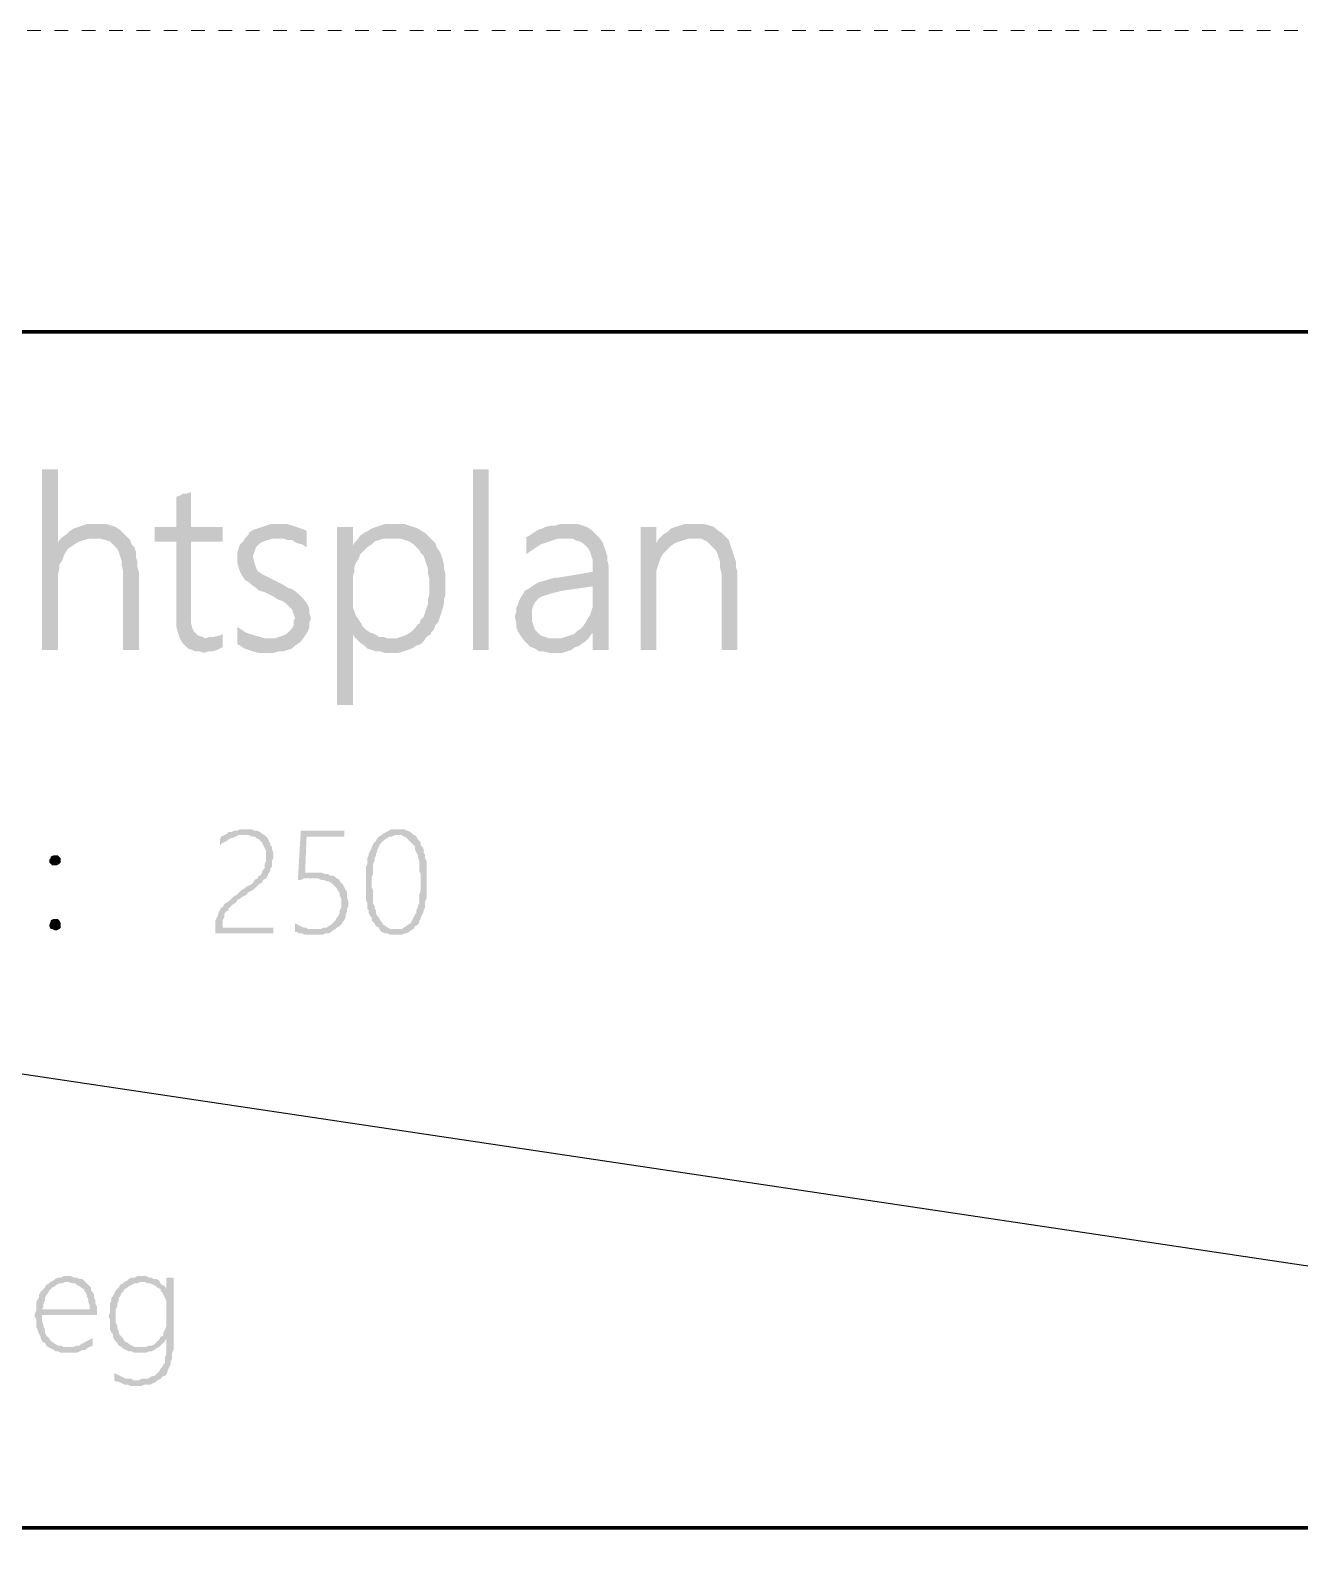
# Model space of a CAD drawing. Header units: metres. Extents: x -47 to 309, y -25 to 105.
# Drawn here: x -18.53 to -9.24, y 93.9 to 105.04 of the extents above; entities that cross this region are included whole.
import ezdxf

# ---------------------------------------------------------------- set-up
doc = ezdxf.new("R2010")
doc.units = ezdxf.units.M
doc.linetypes.add('AUSGEZOGEN', pattern=[0])
doc.linetypes.add('PUNKT2_S9', pattern=[0.001, 0, -0.001])
doc.layers.add('XR$1$STANDARD_1', color=7, linetype='AUSGEZOGEN', lineweight=25)

msp = doc.modelspace()

# ---------------------------------------------------------------- hatches: boundary and pattern name
at = {"layer": 'XR$1$STANDARD_1', "linetype": 'AUSGEZOGEN', "lineweight": 140, "transparency": 33554687}
h = msp.add_hatch(color=7, dxfattribs=at)
h.set_gradient(color2=(0, 0, 0), one_color=1)
h.paths.add_polyline_path([(-18.3314, 101.8288), (-18.4478, 101.8288), (-18.4478, 100.5059), (-18.3314, 100.5059), (-18.3314, 101.0562), (-18.3209, 101.0986), (-18.3209, 101.1303), (-18.2997, 101.1621), (-18.2891, 101.1938), (-18.2785, 101.215), (-18.2574, 101.2467), (-18.2256, 101.2679), (-18.1939, 101.2891), (-18.3314, 101.2891)], flags=0)
h = msp.add_hatch(color=7, dxfattribs=at)
h.set_gradient(color2=(0, 0, 0), one_color=1)
h.paths.add_polyline_path([(-15.2941, 100.5059), (-15.1777, 100.5059), (-15.1777, 101.8288), (-15.2941, 101.8288)], flags=0)
h = msp.add_hatch(color=7, dxfattribs=at)
h.set_gradient(color2=(0, 0, 0), one_color=1)
h.paths.add_polyline_path([(-17.3578, 101.6595), (-17.3896, 101.6489), (-17.4213, 101.6489), (-17.4319, 101.6383), (-17.4636, 101.6277), (-17.4636, 101.4055), (-17.6224, 101.4055), (-17.6224, 101.2996), (-17.4636, 101.2996), (-17.4636, 100.6752), (-17.4531, 100.6329), (-17.4425, 100.6012), (-17.4319, 100.58), (-17.252, 100.5906), (-17.2731, 100.6012), (-17.3049, 100.6118), (-17.3261, 100.6329), (-17.3366, 100.6435), (-17.3472, 100.6647), (-17.3578, 100.707), (-17.3578, 101.2996), (-17.125, 101.2996), (-17.125, 101.4055), (-17.3578, 101.4055)], flags=0)
h = msp.add_hatch(color=7, dxfattribs=at)
h.set_gradient(color2=(0, 0, 0), one_color=1)
h.paths.add_polyline_path([(-18.0457, 101.4266), (-18.1198, 101.4266), (-18.1515, 101.4161), (-18.1833, 101.4055), (-18.215, 101.3949), (-18.2468, 101.3737), (-18.2679, 101.3526), (-18.2997, 101.3314), (-18.3209, 101.3102), (-18.3314, 101.2891), (-18.1939, 101.2891), (-18.1727, 101.2996), (-18.1409, 101.3102), (-18.0986, 101.3208), (-18.0669, 101.3208), (-17.8235, 101.3314), (-17.834, 101.342), (-17.8552, 101.3631), (-17.8764, 101.3843), (-17.9081, 101.4055), (-17.9399, 101.4161), (-17.9716, 101.4266), (-18.0139, 101.4266)], flags=0)
h = msp.add_hatch(color=7, dxfattribs=at)
h.set_gradient(color2=(0, 0, 0), one_color=1)
h.paths.add_polyline_path([(-16.7228, 101.4266), (-16.7757, 101.4266), (-16.8075, 101.4161), (-16.8392, 101.4055), (-16.871, 101.3949), (-16.9027, 101.3843), (-16.9345, 101.3631), (-16.9345, 101.3526), (-16.9557, 101.3314), (-16.7228, 101.3208), (-16.6805, 101.3208), (-16.6488, 101.3102), (-16.617, 101.3102), (-16.5853, 101.2891), (-16.5429, 101.2785), (-16.5112, 101.2573), (-16.5112, 101.3737), (-16.5218, 101.3843), (-16.5535, 101.3949), (-16.5853, 101.4055), (-16.617, 101.4161), (-16.6488, 101.4266), (-16.6805, 101.4266)], flags=0)
h = msp.add_hatch(color=7, dxfattribs=at)
h.set_gradient(color2=(0, 0, 0), one_color=1)
h.paths.add_polyline_path([(-16.1725, 101.4055), (-16.2889, 101.4055), (-16.2889, 100.1038), (-16.1725, 100.1038), (-16.1725, 100.6223), (-16.0455, 100.6329), (-16.0773, 100.6541), (-16.0984, 100.6752), (-16.109, 100.6964), (-16.1302, 100.7282), (-16.1514, 100.7599), (-16.1619, 100.7917), (-16.1725, 100.8234), (-16.1725, 101.0457), (-16.1619, 101.0774), (-16.1619, 101.1091), (-16.1514, 101.1409), (-16.1302, 101.1726), (-16.1196, 101.2044), (-16.0984, 101.2256), (-16.0879, 101.2361), (-16.0667, 101.2573), (-16.1725, 101.2679)], flags=0)
h = msp.add_hatch(color=7, dxfattribs=at)
h.set_gradient(color2=(0, 0, 0), one_color=1)
h.paths.add_polyline_path([(-15.8656, 101.4266), (-15.9397, 101.4266), (-15.9714, 101.4161), (-16.0032, 101.4055), (-16.0349, 101.3949), (-16.0667, 101.3737), (-16.0879, 101.3631), (-16.1196, 101.342), (-16.1408, 101.3102), (-16.1619, 101.2891), (-16.1725, 101.2679), (-16.0667, 101.2573), (-16.0349, 101.2785), (-16.0138, 101.2996), (-15.982, 101.3102), (-15.9503, 101.3208), (-15.8762, 101.3208), (-15.6116, 101.3314), (-15.6434, 101.3631), (-15.6645, 101.3737), (-15.6963, 101.3949), (-15.728, 101.4055), (-15.7598, 101.4161), (-15.7915, 101.4266), (-15.8233, 101.4266)], flags=0)
h = msp.add_hatch(color=7, dxfattribs=at)
h.set_gradient(color2=(0, 0, 0), one_color=1)
h.paths.add_polyline_path([(-14.5957, 101.4266), (-14.6592, 101.4266), (-14.6909, 101.4161), (-14.7227, 101.4161), (-14.765, 101.4055), (-14.7862, 101.3949), (-14.8179, 101.3843), (-14.8497, 101.3631), (-14.8814, 101.342), (-14.9026, 101.3314), (-14.6062, 101.3208), (-14.5639, 101.3208), (-14.5428, 101.3102), (-14.511, 101.2996), (-14.4898, 101.2891), (-14.4687, 101.2679), (-14.4475, 101.2467), (-14.4369, 101.2256), (-14.4263, 101.1938), (-14.4158, 101.1621), (-14.4158, 101.0774), (-14.6697, 101.0351), (-14.6909, 101.0351), (-14.7332, 101.0245), (-14.765, 101.0139), (-14.8073, 101.0033), (-14.8285, 100.9927), (-14.4158, 100.9716), (-14.4158, 100.8234), (-14.4263, 100.7917), (-14.4369, 100.7599), (-14.4581, 100.7282), (-14.4687, 100.707), (-14.4898, 100.6752), (-14.5004, 100.6647), (-14.5322, 100.6435), (-14.4158, 100.6329), (-14.4158, 100.5059), (-14.2993, 100.5059), (-14.2993, 101.1197), (-14.3099, 101.1621), (-14.3099, 101.1938), (-14.3205, 101.2256), (-14.3311, 101.2573), (-14.3417, 101.2891), (-14.3628, 101.3208), (-14.384, 101.342), (-14.4052, 101.3631), (-14.4263, 101.3843), (-14.4581, 101.4055), (-14.4898, 101.4161), (-14.5216, 101.4266), (-14.5639, 101.4266)], flags=0)
h = msp.add_hatch(color=7, dxfattribs=at)
h.set_gradient(color2=(0, 0, 0), one_color=1)
h.paths.add_polyline_path([(-13.9501, 101.4055), (-14.0665, 101.4055), (-14.0665, 100.5059), (-13.9501, 100.5059), (-13.9501, 101.088), (-13.9395, 101.1197), (-13.9289, 101.1515), (-13.9184, 101.1832), (-13.8972, 101.215), (-13.876, 101.2361), (-13.8654, 101.2467), (-13.8443, 101.2679), (-13.8125, 101.2891), (-13.9501, 101.2891)], flags=0)
h = msp.add_hatch(color=7, dxfattribs=at)
h.set_gradient(color2=(0, 0, 0), one_color=1)
h.paths.add_polyline_path([(-13.6644, 101.4266), (-13.749, 101.4266), (-13.7808, 101.4161), (-13.8125, 101.4055), (-13.8443, 101.3949), (-13.8654, 101.3737), (-13.8972, 101.3526), (-13.9184, 101.3314), (-13.9395, 101.3102), (-13.9501, 101.2891), (-13.8125, 101.2891), (-13.7808, 101.2996), (-13.749, 101.3102), (-13.7173, 101.3208), (-13.6855, 101.3208), (-13.4421, 101.3314), (-13.4527, 101.342), (-13.4739, 101.3631), (-13.5056, 101.3843), (-13.5268, 101.4055), (-13.5585, 101.4161), (-13.6009, 101.4266), (-13.6326, 101.4266)], flags=0)
h = msp.add_hatch(color=7, dxfattribs=at)
h.set_gradient(color2=(0, 0, 0), one_color=1)
h.paths.add_polyline_path([(-17.8235, 101.3314), (-18.0669, 101.3208), (-18.0245, 101.3208), (-17.9822, 101.3102), (-17.9505, 101.2996), (-17.9293, 101.2785), (-17.9081, 101.2573), (-17.8975, 101.2467), (-17.887, 101.2256), (-17.8764, 101.1938), (-17.8658, 101.1621), (-17.8658, 101.1303), (-17.8552, 101.088), (-17.8552, 100.5059), (-17.7388, 100.5059), (-17.7388, 101.0774), (-17.7494, 101.1091), (-17.7494, 101.1515), (-17.76, 101.1832), (-17.76, 101.2256), (-17.7705, 101.2573), (-17.7917, 101.2785), (-17.8023, 101.3102)], flags=0)
h = msp.add_hatch(color=7, dxfattribs=at)
h.set_gradient(color2=(0, 0, 0), one_color=1)
h.paths.add_polyline_path([(-16.9557, 101.3314), (-16.9768, 101.2996), (-16.998, 101.2785), (-17.0086, 101.2467), (-17.0192, 101.215), (-17.0192, 101.1515), (-17.0086, 101.1091), (-16.998, 101.0774), (-16.9874, 101.0562), (-16.9662, 101.0245), (-16.9557, 101.0139), (-16.9345, 101.0033), (-16.9133, 100.9822), (-16.8816, 100.961), (-16.8604, 100.9398), (-16.8181, 100.9292), (-16.7757, 100.9081), (-16.7546, 100.8975), (-16.7228, 100.8763), (-16.6911, 100.8657), (-16.6593, 100.8446), (-16.6382, 100.8234), (-16.617, 100.8022), (-16.6064, 100.7705), (-16.5958, 100.7387), (-16.6064, 100.7176), (-16.6064, 100.6858), (-16.617, 100.6647), (-16.6382, 100.6435), (-16.6593, 100.6223), (-16.6805, 100.6118), (-16.7122, 100.6012), (-16.744, 100.5906), (-16.7863, 100.5906), (-16.5429, 100.58), (-16.5218, 100.6118), (-16.5006, 100.6435), (-16.49, 100.6752), (-16.49, 100.707), (-16.4794, 100.7387), (-16.49, 100.7705), (-16.49, 100.8022), (-16.5006, 100.834), (-16.5218, 100.8657), (-16.5429, 100.8869), (-16.5641, 100.9081), (-16.5853, 100.9292), (-16.617, 100.9504), (-16.6488, 100.961), (-16.6805, 100.9822), (-16.7228, 101.0033), (-16.7652, 101.0245), (-16.8075, 101.0457), (-16.8287, 101.0562), (-16.8604, 101.0774), (-16.871, 101.088), (-16.8816, 101.1091), (-16.8922, 101.1409), (-16.9027, 101.1832), (-16.9027, 101.1938), (-16.8922, 101.2256), (-16.8816, 101.2573), (-16.8498, 101.2891), (-16.8287, 101.2996), (-16.7969, 101.3102), (-16.7652, 101.3208), (-16.7228, 101.3208)], flags=0)
h = msp.add_hatch(color=7, dxfattribs=at)
h.set_gradient(color2=(0, 0, 0), one_color=1)
h.paths.add_polyline_path([(-15.6116, 101.3314), (-15.8762, 101.3208), (-15.8233, 101.3208), (-15.7915, 101.3102), (-15.7598, 101.2996), (-15.728, 101.2785), (-15.7069, 101.2573), (-15.6857, 101.2361), (-15.6751, 101.215), (-15.654, 101.1938), (-15.6434, 101.1621), (-15.6328, 101.1303), (-15.6222, 101.0986), (-15.6222, 101.0668), (-15.6116, 101.0245), (-15.6116, 100.9187), (-15.6222, 100.8763), (-15.6222, 100.8446), (-15.6328, 100.8128), (-15.6434, 100.7811), (-15.654, 100.7493), (-15.6751, 100.7282), (-15.6857, 100.6964), (-15.6963, 100.6964), (-15.7175, 100.6647), (-15.7386, 100.6435), (-15.7704, 100.6223), (-15.7915, 100.6118), (-15.8233, 100.6012), (-15.855, 100.5906), (-15.8974, 100.5906), (-16.1408, 100.58), (-16.1196, 100.5588), (-16.0879, 100.5377), (-16.0667, 100.5165), (-16.0349, 100.5059), (-16.0032, 100.4953), (-15.9714, 100.4953), (-15.9397, 100.4848), (-15.8339, 100.4848), (-15.8021, 100.4953), (-15.7704, 100.5059), (-15.7386, 100.5165), (-15.7069, 100.5377), (-15.6751, 100.5483), (-15.654, 100.5694), (-15.6328, 100.6012), (-15.601, 100.6223), (-15.601, 100.6329), (-15.5799, 100.6541), (-15.5693, 100.6858), (-15.5481, 100.707), (-15.5375, 100.7387), (-15.527, 100.7705), (-15.5164, 100.8022), (-15.5058, 100.8446), (-15.5058, 100.8763), (-15.4952, 100.9081), (-15.4952, 101.0668), (-15.5058, 101.0986), (-15.5058, 101.1303), (-15.5164, 101.1726), (-15.527, 101.2044), (-15.5375, 101.2256), (-15.5587, 101.2573), (-15.5693, 101.2891), (-15.5905, 101.3102)], flags=0)
h = msp.add_hatch(color=7, dxfattribs=at)
h.set_gradient(color2=(0, 0, 0), one_color=1)
h.paths.add_polyline_path([(-14.9026, 101.3314), (-14.9026, 101.2044), (-14.892, 101.215), (-14.8602, 101.2361), (-14.8285, 101.2573), (-14.7967, 101.2785), (-14.765, 101.2891), (-14.7332, 101.2996), (-14.7015, 101.3102), (-14.6697, 101.3208), (-14.6062, 101.3208)], flags=0)
h = msp.add_hatch(color=7, dxfattribs=at)
h.set_gradient(color2=(0, 0, 0), one_color=1)
h.paths.add_polyline_path([(-13.4421, 101.3314), (-13.6855, 101.3208), (-13.622, 101.3208), (-13.6009, 101.3102), (-13.5797, 101.2996), (-13.5585, 101.2785), (-13.5374, 101.2573), (-13.5162, 101.2361), (-13.5056, 101.215), (-13.495, 101.1832), (-13.4845, 101.1515), (-13.4845, 101.1091), (-13.4739, 101.0668), (-13.4739, 100.5059), (-13.3575, 100.5059), (-13.3575, 101.0774), (-13.368, 101.1091), (-13.368, 101.1515), (-13.3786, 101.1832), (-13.3892, 101.215), (-13.3998, 101.2467), (-13.4104, 101.2785), (-13.421, 101.3102)], flags=0)
h = msp.add_hatch(color=7, dxfattribs=at)
h.set_gradient(color2=(0, 0, 0), one_color=1)
h.paths.add_polyline_path([(-14.8285, 100.9927), (-14.8602, 100.9716), (-14.892, 100.9504), (-14.9132, 100.9398), (-14.9237, 100.9187), (-14.9449, 100.8869), (-14.9555, 100.8657), (-14.9661, 100.834), (-14.9767, 100.8128), (-14.9767, 100.7811), (-14.9872, 100.7493), (-14.9767, 100.707), (-14.9767, 100.6752), (-14.9661, 100.6435), (-14.9449, 100.6118), (-14.9237, 100.58), (-14.6909, 100.5906), (-14.7332, 100.5906), (-14.765, 100.6012), (-14.7967, 100.6118), (-14.8179, 100.6329), (-14.8391, 100.6541), (-14.8497, 100.6858), (-14.8602, 100.7176), (-14.8602, 100.8022), (-14.8497, 100.834), (-14.8391, 100.8552), (-14.8179, 100.8763), (-14.8073, 100.8869), (-14.7862, 100.8975), (-14.7544, 100.9081), (-14.7227, 100.9187), (-14.6803, 100.9292), (-14.638, 100.9398), (-14.4158, 100.9716)], flags=0)
h = msp.add_hatch(color=7, dxfattribs=at)
h.set_gradient(color2=(0, 0, 0), one_color=1)
h.paths.add_polyline_path([(-17.125, 100.6223), (-17.1461, 100.6118), (-17.1885, 100.6012), (-17.2202, 100.6012), (-17.252, 100.5906), (-17.4319, 100.58), (-17.4213, 100.5588), (-17.4001, 100.5377), (-17.379, 100.5165), (-17.3472, 100.5059), (-17.3261, 100.4953), (-17.2943, 100.4953), (-17.2626, 100.4848), (-17.2308, 100.4953), (-17.1991, 100.4953), (-17.1673, 100.5059), (-17.125, 100.5271)], flags=0)
h = msp.add_hatch(color=7, dxfattribs=at)
h.set_gradient(color2=(0, 0, 0), one_color=1)
h.paths.add_polyline_path([(-17.0192, 100.6752), (-17.0192, 100.5483), (-16.998, 100.5377), (-16.9662, 100.5165), (-16.9345, 100.5059), (-16.9027, 100.4953), (-16.8604, 100.4848), (-16.7546, 100.4848), (-16.7122, 100.4953), (-16.6805, 100.4953), (-16.6488, 100.5059), (-16.617, 100.5165), (-16.5958, 100.5377), (-16.5641, 100.5588), (-16.5429, 100.58), (-16.7863, 100.5906), (-16.8181, 100.5906), (-16.8498, 100.6012), (-16.8922, 100.6118), (-16.9239, 100.6223), (-16.9557, 100.6329), (-16.9874, 100.6541)], flags=0)
h = msp.add_hatch(color=7, dxfattribs=at)
h.set_gradient(color2=(0, 0, 0), one_color=1)
h.paths.add_polyline_path([(-16.0455, 100.6329), (-16.1725, 100.6223), (-16.1619, 100.6012), (-16.1408, 100.58), (-15.8974, 100.5906), (-15.9185, 100.5906), (-15.9503, 100.6012), (-15.982, 100.6012), (-16.0138, 100.6223)], flags=0)
h = msp.add_hatch(color=7, dxfattribs=at)
h.set_gradient(color2=(0, 0, 0), one_color=1)
h.paths.add_polyline_path([(-14.5322, 100.6435), (-14.5533, 100.6223), (-14.5851, 100.6118), (-14.6168, 100.6012), (-14.6486, 100.5906), (-14.6909, 100.5906), (-14.9237, 100.58), (-14.9026, 100.5588), (-14.892, 100.5483), (-14.8708, 100.5271), (-14.8391, 100.5165), (-14.8073, 100.4953), (-14.7756, 100.4953), (-14.7332, 100.4848), (-14.638, 100.4848), (-14.6062, 100.4953), (-14.5745, 100.5059), (-14.5428, 100.5271), (-14.511, 100.5377), (-14.5004, 100.5483), (-14.4687, 100.5694), (-14.4475, 100.5906), (-14.4263, 100.6223), (-14.4158, 100.6329)], flags=0)
h = msp.add_hatch(color=7, dxfattribs=at)
h.set_gradient(color2=(0, 0, 0), one_color=1)
h.paths.add_polyline_path([(-16.9557, 99.1936), (-16.998, 99.1936), (-17.0192, 99.1831), (-17.0403, 99.1831), (-17.0615, 99.1725), (-17.0827, 99.1725), (-17.0932, 99.1619), (-16.9662, 99.1513), (-16.9345, 99.1513), (-16.9133, 99.1407), (-16.8922, 99.1407), (-16.8816, 99.1301), (-16.8604, 99.1196), (-16.8498, 99.109), (-16.8392, 99.0984), (-16.8287, 99.0772), (-16.8181, 99.0561), (-16.8075, 99.0349), (-16.8075, 98.9608), (-16.8181, 98.9397), (-16.8181, 98.9079), (-16.8287, 98.8973), (-16.8392, 98.8762), (-16.8498, 98.855), (-16.8604, 98.855), (-16.871, 98.8338), (-16.8922, 98.8232), (-16.9027, 98.8021), (-16.9133, 98.7915), (-16.9345, 98.7809), (-16.9557, 98.7703), (-16.9662, 98.7597), (-16.9874, 98.7492), (-16.998, 98.7386), (-17.0192, 98.7174), (-17.0297, 98.7068), (-17.0403, 98.7068), (-17.0509, 98.6962), (-17.0721, 98.6751), (-17.0827, 98.6645), (-17.1038, 98.6539), (-17.1144, 98.6433), (-17.125, 98.6222), (-17.1356, 98.6222), (-17.1461, 98.601), (-17.1567, 98.5798), (-17.1567, 98.5692), (-17.1673, 98.5481), (-17.1779, 98.5269), (-17.1779, 98.4317), (-16.7546, 98.4317), (-16.7546, 98.474), (-17.125, 98.474), (-17.125, 98.5269), (-17.1144, 98.5481), (-17.1144, 98.5692), (-17.1038, 98.5904), (-17.0827, 98.601), (-17.0827, 98.6116), (-17.0615, 98.6327), (-17.0509, 98.6433), (-17.0297, 98.6539), (-17.0192, 98.6751), (-16.998, 98.6857), (-16.9874, 98.6962), (-16.9662, 98.7068), (-16.9451, 98.7174), (-16.9451, 98.728), (-16.9239, 98.7386), (-16.9027, 98.7492), (-16.8922, 98.7597), (-16.871, 98.7809), (-16.8604, 98.7915), (-16.8392, 98.8021), (-16.8287, 98.8232), (-16.8075, 98.8338), (-16.7969, 98.855), (-16.7863, 98.8762), (-16.7757, 98.8867), (-16.7757, 98.9079), (-16.7652, 98.9185), (-16.7652, 98.9608), (-16.7546, 98.982), (-16.7546, 99.0243), (-16.7652, 99.0455), (-16.7652, 99.0666), (-16.7757, 99.0772), (-16.7757, 99.0878), (-16.7863, 99.109), (-16.7969, 99.1301), (-16.8075, 99.1407), (-16.8181, 99.1513), (-16.8392, 99.1619), (-16.8498, 99.1725), (-16.871, 99.1831), (-16.8922, 99.1831), (-16.9133, 99.1936), (-16.9345, 99.1936)], flags=0)
h = msp.add_hatch(color=7, dxfattribs=at)
h.set_gradient(color2=(0, 0, 0), one_color=1)
h.paths.add_polyline_path([(-17.0932, 99.1619), (-17.1144, 99.1513), (-17.1356, 99.1407), (-17.1461, 99.1196), (-17.1461, 99.0666), (-17.1356, 99.0878), (-17.1144, 99.0984), (-17.0932, 99.109), (-17.0827, 99.1196), (-17.0615, 99.1301), (-17.0509, 99.1301), (-17.0297, 99.1407), (-17.0086, 99.1513), (-16.9662, 99.1513)], flags=0)
h = msp.add_hatch(color=7, dxfattribs=at)
h.set_gradient(color2=(0, 0, 0), one_color=1)
h.paths.add_polyline_path([(-16.236, 99.1831), (-16.5535, 99.1831), (-16.5747, 98.8232), (-16.5535, 98.8232), (-16.5323, 98.8338), (-16.2889, 98.8338), (-16.2995, 98.8444), (-16.3207, 98.855), (-16.3418, 98.855), (-16.3524, 98.8656), (-16.3736, 98.8656), (-16.5218, 98.8762), (-16.5112, 99.1407), (-16.236, 99.1407)], flags=0)
h = msp.add_hatch(color=7, dxfattribs=at)
h.set_gradient(color2=(0, 0, 0), one_color=1)
h.paths.add_polyline_path([(-15.9609, 99.1513), (-15.982, 99.1407), (-15.9926, 99.1301), (-16.0032, 99.109), (-16.0244, 99.0878), (-16.0244, 99.0772), (-16.0349, 99.0666), (-16.0349, 99.0561), (-16.0455, 99.0349), (-16.0561, 99.0137), (-16.0561, 99.0031), (-16.0667, 98.982), (-16.0667, 98.9397), (-16.0773, 98.9185), (-16.0773, 98.6751), (-16.0667, 98.6539), (-16.0667, 98.6116), (-16.0561, 98.601), (-16.0561, 98.5798), (-16.0455, 98.5587), (-16.0349, 98.5481), (-16.0349, 98.5269), (-16.0244, 98.5163), (-16.0138, 98.5058), (-16.0032, 98.4846), (-15.982, 98.474), (-15.9714, 98.4528), (-15.855, 98.4634), (-15.8974, 98.4634), (-15.9185, 98.474), (-15.9291, 98.4846), (-15.9503, 98.4952), (-15.9609, 98.5163), (-15.9714, 98.5269), (-15.982, 98.5481), (-15.9926, 98.5587), (-16.0032, 98.5798), (-16.0032, 98.601), (-16.0138, 98.6116), (-16.0138, 98.6327), (-16.0244, 98.6539), (-16.0244, 98.7492), (-16.0349, 98.7703), (-16.0349, 98.8444), (-16.0244, 98.8656), (-16.0244, 98.9397), (-16.0138, 98.9608), (-16.0138, 98.982), (-16.0032, 99.0031), (-16.0032, 99.0137), (-15.9926, 99.0349), (-15.9926, 99.0455), (-15.982, 99.0666), (-15.9714, 99.0878), (-15.9503, 99.109), (-15.9397, 99.1196), (-15.9185, 99.1301), (-15.9079, 99.1407), (-15.8868, 99.1407), (-15.8656, 99.1513), (-15.8444, 99.1513)], flags=0)
h = msp.add_hatch(color=7, dxfattribs=at)
h.set_gradient(color2=(0, 0, 0), one_color=1)
h.paths.add_polyline_path([(-15.8444, 99.1936), (-15.8974, 99.1936), (-15.9079, 99.1831), (-15.9291, 99.1725), (-15.9503, 99.1619), (-15.9609, 99.1513), (-15.8444, 99.1513), (-15.8127, 99.1513), (-15.8021, 99.1407), (-15.7915, 99.1407), (-15.781, 99.1301), (-15.7704, 99.1196), (-15.7598, 99.109), (-15.7492, 99.0984), (-15.7386, 99.0878), (-15.728, 99.0772), (-15.7175, 99.0666), (-15.7175, 99.0455), (-15.7069, 99.0243), (-15.6963, 99.0031), (-15.6963, 98.9926), (-15.6857, 98.9608), (-15.6857, 98.8867), (-15.6751, 98.8656), (-15.6751, 98.7492), (-15.6857, 98.7174), (-15.6857, 98.6539), (-15.6963, 98.6327), (-15.6963, 98.6222), (-15.7069, 98.601), (-15.7069, 98.5798), (-15.7175, 98.5692), (-15.728, 98.5481), (-15.7386, 98.5269), (-15.7492, 98.5058), (-15.7704, 98.4952), (-15.781, 98.4846), (-15.8021, 98.474), (-15.8127, 98.4634), (-15.855, 98.4634), (-15.9714, 98.4528), (-15.9609, 98.4423), (-15.9397, 98.4317), (-15.9185, 98.4317), (-15.8974, 98.4211), (-15.855, 98.4211), (-15.8127, 98.4211), (-15.7915, 98.4317), (-15.781, 98.4317), (-15.7598, 98.4423), (-15.7492, 98.4528), (-15.728, 98.4634), (-15.7175, 98.4846), (-15.6963, 98.4952), (-15.6857, 98.5163), (-15.6857, 98.5269), (-15.6751, 98.5375), (-15.6751, 98.5481), (-15.6645, 98.5692), (-15.654, 98.5904), (-15.654, 98.601), (-15.6434, 98.6222), (-15.6434, 98.6645), (-15.6328, 98.6857), (-15.6328, 98.9608), (-15.6434, 98.982), (-15.6434, 99.0031), (-15.654, 99.0243), (-15.654, 99.0455), (-15.6645, 99.0666), (-15.6751, 99.0772), (-15.6751, 99.0984), (-15.6857, 99.109), (-15.6963, 99.1196), (-15.7069, 99.1407), (-15.7175, 99.1513), (-15.728, 99.1513), (-15.7386, 99.1619), (-15.7492, 99.1725), (-15.7704, 99.1831), (-15.781, 99.1831), (-15.7915, 99.1936), (-15.8233, 99.1936)], flags=0)
h = msp.add_hatch(color=7, dxfattribs=at)
h.set_gradient(color2=(0, 0, 0), one_color=1)
h.paths.add_polyline_path([(-18.3526, 99.0031), (-18.3632, 99.0031), (-18.3844, 98.9926), (-18.3844, 98.982), (-18.3949, 98.9714), (-18.3949, 98.9502), (-18.3844, 98.9397), (-18.3738, 98.9291), (-18.342, 98.9291), (-18.3209, 98.9397), (-18.3103, 98.9502), (-18.3103, 98.982), (-18.3209, 98.9926), (-18.3314, 99.0031)], flags=0)
h = msp.add_hatch(color=7, dxfattribs=at)
h.set_gradient(color2=(0, 0, 0), one_color=1)
h.paths.add_polyline_path([(-16.4477, 98.8762), (-16.5218, 98.8762), (-16.3736, 98.8656), (-16.4053, 98.8762), (-16.4265, 98.8762)], flags=0)
h = msp.add_hatch(color=7, dxfattribs=at)
h.set_gradient(color2=(0, 0, 0), one_color=1)
h.paths.add_polyline_path([(-16.2889, 98.8338), (-16.4688, 98.8338), (-16.4265, 98.8338), (-16.4053, 98.8232), (-16.3842, 98.8232), (-16.363, 98.8127), (-16.3524, 98.8127), (-16.3313, 98.8021), (-16.3207, 98.7915), (-16.3101, 98.7809), (-16.2995, 98.7703), (-16.2889, 98.7597), (-16.2783, 98.7386), (-16.2678, 98.728), (-16.2678, 98.7068), (-16.2572, 98.6857), (-16.2572, 98.6222), (-16.2678, 98.601), (-16.2678, 98.5798), (-16.2783, 98.5587), (-16.2889, 98.5481), (-16.2995, 98.5269), (-16.3101, 98.5163), (-16.3207, 98.5058), (-16.3313, 98.4952), (-16.3524, 98.4846), (-16.363, 98.474), (-16.3842, 98.474), (-16.4053, 98.4634), (-16.4583, 98.4634), (-16.2995, 98.4634), (-16.2889, 98.474), (-16.2678, 98.4846), (-16.2572, 98.4952), (-16.2466, 98.5163), (-16.236, 98.5269), (-16.2254, 98.5481), (-16.2254, 98.5692), (-16.2149, 98.5904), (-16.2149, 98.6116), (-16.2043, 98.6327), (-16.2043, 98.6645), (-16.2149, 98.6962), (-16.2149, 98.7386), (-16.2254, 98.7492), (-16.236, 98.7703), (-16.2466, 98.7915), (-16.2572, 98.8021), (-16.2678, 98.8127), (-16.2678, 98.8232)], flags=0)
h = msp.add_hatch(color=7, dxfattribs=at)
h.set_gradient(color2=(0, 0, 0), one_color=1)
h.paths.add_polyline_path([(-18.3526, 98.5375), (-18.3632, 98.5375), (-18.3844, 98.5269), (-18.3844, 98.5163), (-18.3949, 98.4952), (-18.3949, 98.4846), (-18.3844, 98.4634), (-18.3738, 98.4634), (-18.3526, 98.4528), (-18.342, 98.4528), (-18.3209, 98.4634), (-18.3103, 98.474), (-18.3103, 98.5058), (-18.3209, 98.5269), (-18.3314, 98.5375)], flags=0)
h = msp.add_hatch(color=7, dxfattribs=at)
h.set_gradient(color2=(0, 0, 0), one_color=1)
h.paths.add_polyline_path([(-16.5958, 98.5058), (-16.5958, 98.4423), (-16.5853, 98.4423), (-16.5641, 98.4317), (-16.5429, 98.4317), (-16.5218, 98.4211), (-16.3948, 98.4211), (-16.3736, 98.4317), (-16.3524, 98.4317), (-16.3313, 98.4423), (-16.3207, 98.4528), (-16.2995, 98.4634), (-16.4583, 98.4634), (-16.5006, 98.4634), (-16.5112, 98.474), (-16.5323, 98.474), (-16.5535, 98.4846), (-16.5747, 98.4952)], flags=0)
h = msp.add_hatch(color=7, dxfattribs=at)
h.set_gradient(color2=(0, 0, 0), one_color=1)
h.paths.add_polyline_path([(-18.2574, 95.9235), (-18.2891, 95.9235), (-18.3103, 95.9129), (-18.3314, 95.9129), (-18.3526, 95.9024), (-18.3632, 95.8918), (-18.3844, 95.8812), (-18.2574, 95.8812), (-18.2256, 95.8706), (-18.2044, 95.8706), (-18.1939, 95.86), (-18.1727, 95.8494), (-18.1621, 95.8389), (-18.1409, 95.8283), (-18.1409, 95.8177), (-18.1304, 95.8071), (-18.1198, 95.7859), (-18.1198, 95.7754), (-18.1092, 95.7542), (-18.1092, 95.733), (-18.0986, 95.7119), (-18.0986, 95.6801), (-18.4478, 95.6801), (-18.0457, 95.6801), (-18.0457, 95.7013), (-18.0563, 95.7224), (-18.0563, 95.7436), (-18.0669, 95.7648), (-18.0669, 95.7859), (-18.0774, 95.8071), (-18.088, 95.8177), (-18.088, 95.8389), (-18.0986, 95.8494), (-18.1092, 95.86), (-18.1198, 95.8706), (-18.1409, 95.8918), (-18.1515, 95.9024), (-18.1727, 95.9024), (-18.1939, 95.9129), (-18.215, 95.9129), (-18.2362, 95.9235)], flags=0)
h = msp.add_hatch(color=7, dxfattribs=at)
h.set_gradient(color2=(0, 0, 0), one_color=1)
h.paths.add_polyline_path([(-17.4848, 95.9129), (-17.5377, 95.9129), (-17.5377, 95.8283), (-17.58, 95.8177), (-17.5695, 95.8071), (-17.5589, 95.7859), (-17.5483, 95.7648), (-17.5377, 95.7436), (-17.5377, 95.5531), (-17.5483, 95.5319), (-17.5589, 95.5108), (-17.5589, 95.4896), (-17.58, 95.479), (-17.5377, 95.4685), (-17.5377, 95.352), (-17.5483, 95.3309), (-17.5483, 95.2885), (-17.5589, 95.278), (-17.5695, 95.2568), (-17.58, 95.2462), (-17.5906, 95.225), (-17.6012, 95.2145), (-17.6118, 95.2039), (-17.6224, 95.1933), (-17.6435, 95.1933), (-17.6541, 95.1827), (-17.6753, 95.1721), (-17.7176, 95.1721), (-17.7388, 95.1615), (-17.9187, 95.1615), (-17.9081, 95.151), (-17.887, 95.151), (-17.8658, 95.1404), (-17.8446, 95.1298), (-17.8235, 95.1298), (-17.8023, 95.1192), (-17.7176, 95.1192), (-17.6965, 95.1298), (-17.6541, 95.1298), (-17.633, 95.1404), (-17.6118, 95.151), (-17.6012, 95.1615), (-17.58, 95.1721), (-17.5695, 95.1827), (-17.5589, 95.1933), (-17.5483, 95.1933), (-17.5377, 95.2039), (-17.5271, 95.225), (-17.5271, 95.2356), (-17.5166, 95.2568), (-17.506, 95.278), (-17.506, 95.2991), (-17.4954, 95.3203), (-17.4954, 95.3626), (-17.4848, 95.3838), (-17.4848, 95.4155)], flags=0)
h = msp.add_hatch(color=7, dxfattribs=at)
h.set_gradient(color2=(0, 0, 0), one_color=1)
h.paths.add_polyline_path([(-17.707, 95.9235), (-17.7494, 95.9235), (-17.7705, 95.9129), (-17.7917, 95.9129), (-17.8129, 95.9024), (-17.8235, 95.8918), (-17.8446, 95.8812), (-17.6965, 95.8812), (-17.6753, 95.8706), (-17.6541, 95.8706), (-17.633, 95.86), (-17.6118, 95.8494), (-17.6012, 95.8389), (-17.58, 95.8283), (-17.58, 95.8177), (-17.5377, 95.8283), (-17.5483, 95.8494), (-17.5695, 95.86), (-17.58, 95.8706), (-17.5906, 95.8918), (-17.6118, 95.9024), (-17.633, 95.9024), (-17.6435, 95.9129), (-17.6647, 95.9129), (-17.6859, 95.9235)], flags=0)
h = msp.add_hatch(color=7, dxfattribs=at)
h.set_gradient(color2=(0, 0, 0), one_color=1)
h.paths.add_polyline_path([(-18.3844, 95.8812), (-18.3949, 95.8706), (-18.4161, 95.86), (-18.4267, 95.8389), (-18.4478, 95.8177), (-18.4584, 95.8071), (-18.469, 95.7859), (-18.469, 95.7648), (-18.4796, 95.7542), (-18.4902, 95.733), (-18.4902, 95.6695), (-18.5008, 95.6484), (-18.5008, 95.6272), (-18.4902, 95.606), (-18.4902, 95.5531), (-18.4796, 95.5319), (-18.4796, 95.5214), (-18.469, 95.5002), (-18.4584, 95.479), (-18.4584, 95.4685), (-18.4478, 95.4473), (-18.4373, 95.4367), (-18.4267, 95.4367), (-18.4161, 95.4155), (-18.4055, 95.405), (-18.2574, 95.405), (-18.2891, 95.405), (-18.3103, 95.4155), (-18.3314, 95.4155), (-18.3526, 95.4261), (-18.3632, 95.4367), (-18.3844, 95.4473), (-18.3949, 95.4685), (-18.4055, 95.479), (-18.4161, 95.4896), (-18.4267, 95.5108), (-18.4267, 95.5319), (-18.4373, 95.5531), (-18.4373, 95.5637), (-18.4478, 95.5954), (-18.4478, 95.6378), (-18.0457, 95.6378), (-18.0457, 95.6801), (-18.4478, 95.6801), (-18.4373, 95.7013), (-18.4373, 95.7224), (-18.4267, 95.7436), (-18.4267, 95.7648), (-18.4161, 95.7859), (-18.4055, 95.7965), (-18.3949, 95.8177), (-18.3844, 95.8283), (-18.3738, 95.8389), (-18.3526, 95.8494), (-18.342, 95.86), (-18.3209, 95.8706), (-18.2997, 95.8706), (-18.2785, 95.8812), (-18.2574, 95.8812)], flags=0)
h = msp.add_hatch(color=7, dxfattribs=at)
h.set_gradient(color2=(0, 0, 0), one_color=1)
h.paths.add_polyline_path([(-17.8446, 95.8812), (-17.8552, 95.8706), (-17.8764, 95.86), (-17.887, 95.8389), (-17.8975, 95.8283), (-17.9081, 95.8177), (-17.9187, 95.7965), (-17.9293, 95.7754), (-17.9399, 95.7648), (-17.9399, 95.7436), (-17.9505, 95.7224), (-17.9505, 95.6589), (-17.961, 95.6272), (-17.9505, 95.606), (-17.9505, 95.5319), (-17.9399, 95.5108), (-17.9293, 95.5002), (-17.9293, 95.479), (-17.9187, 95.4579), (-17.9081, 95.4473), (-17.8975, 95.4367), (-17.887, 95.4155), (-17.8658, 95.405), (-17.8552, 95.3944), (-17.834, 95.3838), (-17.8129, 95.3732), (-17.7917, 95.3732), (-17.7705, 95.3626), (-17.7282, 95.3626), (-17.6859, 95.3626), (-17.6647, 95.3732), (-17.6435, 95.3732), (-17.6224, 95.3838), (-17.6118, 95.3944), (-17.7282, 95.405), (-17.7705, 95.405), (-17.7917, 95.4155), (-17.8129, 95.4261), (-17.8235, 95.4367), (-17.8446, 95.4473), (-17.8552, 95.4685), (-17.8658, 95.479), (-17.8764, 95.4896), (-17.887, 95.5108), (-17.887, 95.5214), (-17.8975, 95.5425), (-17.8975, 95.5637), (-17.9081, 95.5849), (-17.9081, 95.6801), (-17.8975, 95.7013), (-17.8975, 95.7224), (-17.887, 95.7436), (-17.887, 95.7648), (-17.8764, 95.7754), (-17.8658, 95.7965), (-17.8552, 95.8071), (-17.8446, 95.8283), (-17.8235, 95.8389), (-17.8129, 95.8494), (-17.7917, 95.86), (-17.7705, 95.8706), (-17.7494, 95.8706), (-17.7282, 95.8812), (-17.707, 95.8812)], flags=0)
h = msp.add_hatch(color=7, dxfattribs=at)
h.set_gradient(color2=(0, 0, 0), one_color=1)
h.paths.add_polyline_path([(-18.0774, 95.4685), (-18.0986, 95.4579), (-18.1198, 95.4473), (-18.1409, 95.4367), (-18.1621, 95.4261), (-18.1727, 95.4155), (-18.1939, 95.4155), (-18.215, 95.405), (-18.4055, 95.405), (-18.3844, 95.3944), (-18.3632, 95.3838), (-18.3526, 95.3732), (-18.3314, 95.3732), (-18.3103, 95.3626), (-18.1939, 95.3626), (-18.1727, 95.3732), (-18.1515, 95.3838), (-18.1304, 95.3838), (-18.1198, 95.3944), (-18.0986, 95.405), (-18.0774, 95.4155)], flags=0)
h = msp.add_hatch(color=7, dxfattribs=at)
h.set_gradient(color2=(0, 0, 0), one_color=1)
h.paths.add_polyline_path([(-17.58, 95.479), (-17.5906, 95.4579), (-17.6118, 95.4367), (-17.6224, 95.4261), (-17.6435, 95.4155), (-17.6647, 95.4155), (-17.6859, 95.405), (-17.7282, 95.405), (-17.6118, 95.3944), (-17.5906, 95.405), (-17.58, 95.4155), (-17.5589, 95.4367), (-17.5483, 95.4473), (-17.5377, 95.4685)], flags=0)
h = msp.add_hatch(color=7, dxfattribs=at)
h.set_gradient(color2=(0, 0, 0), one_color=1)
h.paths.add_polyline_path([(-17.9187, 95.2145), (-17.9187, 95.1615), (-17.76, 95.1615), (-17.7811, 95.1615), (-17.7917, 95.1721), (-17.834, 95.1721), (-17.8552, 95.1827), (-17.8764, 95.1933), (-17.8975, 95.2039)], flags=0)

# ---------------------------------------------------------------- linework, layer by layer
at = {"layer": 'XR$1$STANDARD_1', "color": 7, "linetype": 'AUSGEZOGEN', "lineweight": -3, "transparency": 33554687}
msp.add_line((27.1963, 90.558), (-25.8347, 98.4846), dxfattribs=at)
at = {"layer": 'XR$1$STANDARD_1', "color": 7, "linetype": 'PUNKT2_S9', "lineweight": 13, "transparency": 33554687}
msp.add_lwpolyline([(-44.5559, 105.0398), (29.7039, 105.0398), (29.7039, 0), (-44.5559, 0), (-44.5559, 105.0398)], close=True, dxfattribs=at)
at = {"layer": 'XR$1$STANDARD_1', "color": 7, "linetype": 'AUSGEZOGEN', "lineweight": 200, "transparency": 33554687}
msp.add_lwpolyline([(-43.1801, 94.0821), (5.5754, 94.0821), (5.5754, 102.8342), (27.2069, 102.8342), (27.2069, 1.4604), (-43.1801, 1.4604), (-43.1801, 94.0821)], close=True, dxfattribs=at)
at = {"layer": 'XR$1$STANDARD_1', "color": 7, "linetype": 'AUSGEZOGEN', "lineweight": 35, "transparency": 33554687}
msp.add_lwpolyline([(-43.1801, 94.0821), (5.5754, 94.0821), (5.5754, 102.8342), (-43.1801, 102.8342), (-43.1801, 94.0821)], close=True, dxfattribs=at)
at = {"layer": 'XR$1$STANDARD_1', "color": 7, "linetype": 'AUSGEZOGEN', "lineweight": 140, "transparency": 33554687}
msp.add_lwpolyline([(-43.1801, 102.8342), (5.5754, 102.8342), (5.5754, 94.0821), (-43.1801, 94.0821), (-43.1801, 102.8342)], close=True, dxfattribs=at)

doc.saveas('drawing.dxf')
